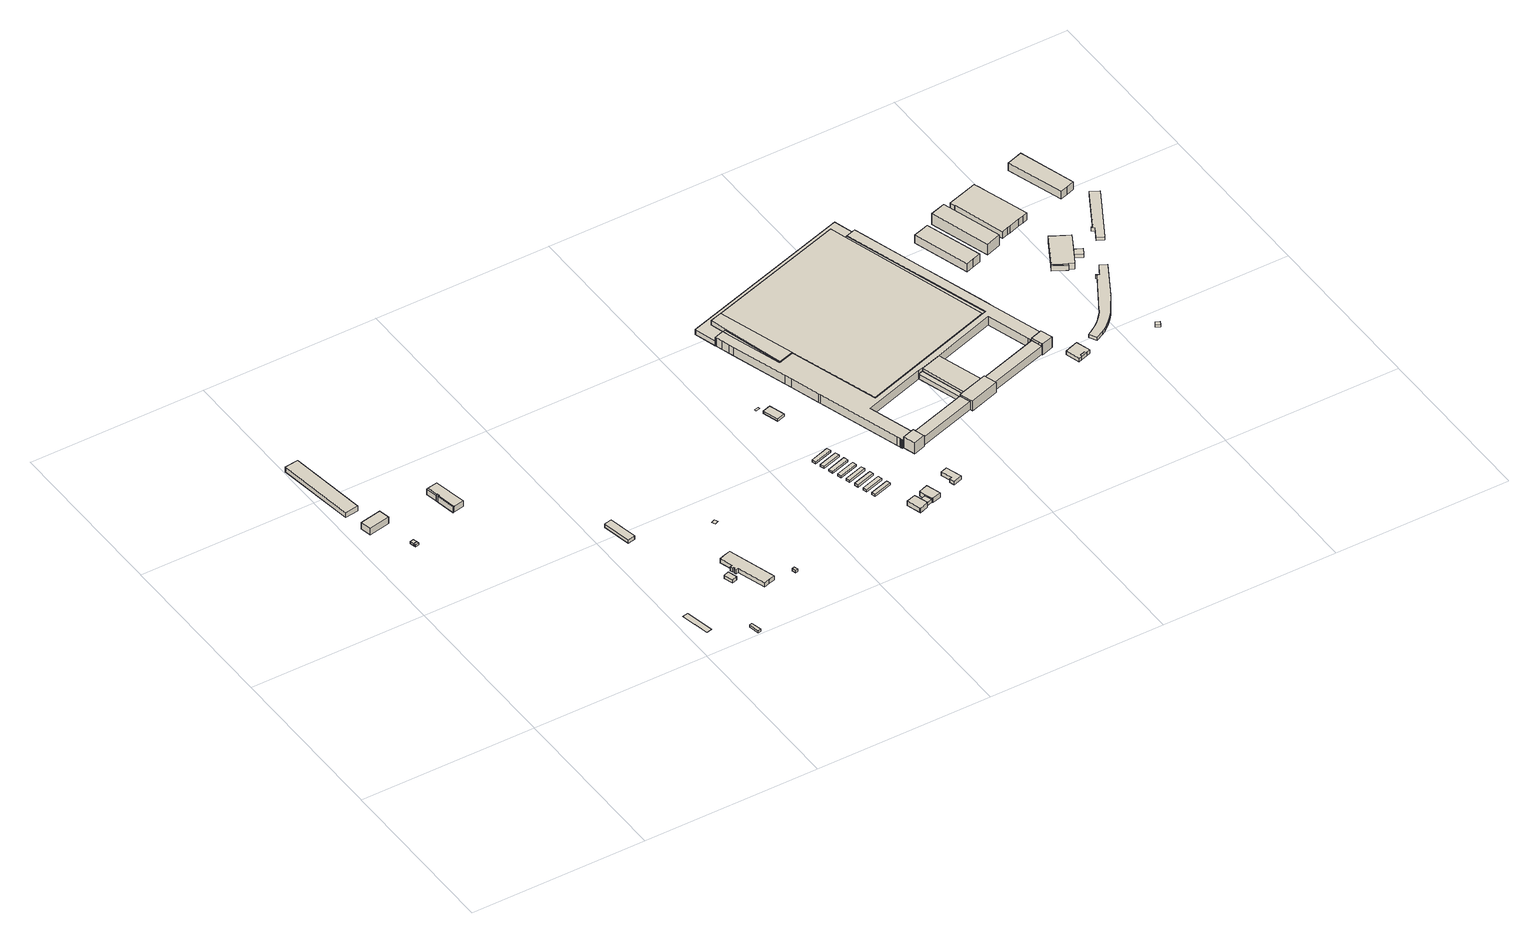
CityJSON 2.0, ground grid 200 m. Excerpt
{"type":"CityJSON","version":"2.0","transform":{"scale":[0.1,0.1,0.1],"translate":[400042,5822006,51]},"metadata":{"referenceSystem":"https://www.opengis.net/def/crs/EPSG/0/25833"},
"CityObjects":{
"building1":{"type":"Building","attributes":{"Gemeindeschluessel":"11000011","BezugspunktDach":"2200","function":"31001_2020","measuredHeight":8.23,"storeysAboveGround":2},"address":[{"country":"Germany","locality":"Berlin","thoroughfareNumber":"16","thoroughfareName":"Wassergrundstraße"}],"geometry":[{"type":"Solid","lod":"1","boundaries":[[[[0,1,2,3]],[[4,5,6,7]],[[4,7,3,2]],[[5,4,2,1]],[[6,5,1,0]],[[7,6,0,3]]]]}]},
"building2":{"type":"Building","attributes":{"Gemeindeschluessel":"11000011","BezugspunktDach":"2200","function":"51009_1610","measuredHeight":2.63,"storeysAboveGround":0},"address":[{"country":"Germany","locality":"Berlin"}],"geometry":[{"type":"Solid","lod":"1","boundaries":[[[[8,9,10,11]],[[12,13,14,15]],[[12,15,11,10]],[[13,12,10,9]],[[14,13,9,8]],[[15,14,8,11]]]]}]},
"building3":{"type":"Building","attributes":{"Gemeindeschluessel":"11000011","BezugspunktDach":"2200","function":"31001_2000","measuredHeight":2.64,"storeysAboveGround":1},"address":[{"country":"Germany","locality":"Berlin","thoroughfareNumber":"16 (1)","thoroughfareName":"Wassergrundstraße"}],"geometry":[{"type":"Solid","lod":"1","boundaries":[[[[11,10,16,17]],[[18,19,20,21]],[[18,21,17,16]],[[19,18,16,10]],[[20,19,10,11]],[[21,20,11,17]]]]}]},
"building4":{"type":"Building","attributes":{"Gemeindeschluessel":"11000011","BezugspunktDach":"2200","function":"31001_2143","measuredHeight":6.22,"storeysAboveGround":1},"address":[{"country":"Germany","locality":"Berlin","thoroughfareNumber":"10, 12, 8","thoroughfareName":"Wassergrundstraße"}],"geometry":[{"type":"Solid","lod":"1","boundaries":[[[[22,23,24,25]],[[26,27,28,29]],[[26,29,25,24]],[[27,26,24,23]],[[28,27,23,22]],[[29,28,22,25]]]]}]},
"building5":{"type":"Building","attributes":{"name":"Bahnhof \"Berlin Nordost\"","Gemeindeschluessel":"11000011","function":"31001_2020"},"address":[{"country":"Germany","locality":"Berlin","thoroughfareNumber":"7","thoroughfareName":"Wassergrundstraße"}],"children":["building5-1","building5-2","building5-3","building5-4"]},
"building5-1":{"type":"BuildingPart","attributes":{"BezugspunktDach":"2200","measuredHeight":7.32,"storeysAboveGround":2},"parents":["building5"],"geometry":[{"type":"MultiSurface","lod":"1","boundaries":[[[30,31,32,33,34,35]],[[36,37,38,39,40,41]],[[36,41,35,34]],[[37,36,34,33]],[[38,37,33,32]],[[32,31,39,38]],[[39,42,31,30,40]],[[41,40,30,35]]]}]},
"building5-2":{"type":"BuildingPart","attributes":{"BezugspunktDach":"2200","measuredHeight":7.73,"storeysAboveGround":2},"parents":["building5"],"geometry":[{"type":"MultiSurface","lod":"1","boundaries":[[[43,44,45,46,47,48]],[[49,39,38,50,51,52]],[[38,32,31,46,45]],[[50,38,45,44]],[[51,50,44,43]],[[52,51,43,48]],[[49,52,48,47]],[[39,49,47,46,53]],[[39,31,32,38]]]}]},
"building5-3":{"type":"BuildingPart","attributes":{"BezugspunktDach":"2200","measuredHeight":7.32,"storeysAboveGround":2},"parents":["building5"],"geometry":[{"type":"MultiSurface","lod":"1","boundaries":[[[54,30,35,55]],[[41,40,56,57]],[[41,57,55,35]],[[57,56,54,55]],[[40,41,35,30]],[[58,56,40,59,30,54]]]}]},
"building5-4":{"type":"BuildingPart","attributes":{"BezugspunktDach":"2200","measuredHeight":7.69,"storeysAboveGround":2},"parents":["building5"],"geometry":[{"type":"MultiSurface","lod":"1","boundaries":[[[60,61,62,63]],[[40,39,52,56]],[[30,54,63,62]],[[39,40,64,40,39,31,30,62,61]],[[52,39,65,39,49,47,46,61,60],[49,52,48,47]],[[56,52,60,63]],[[40,56,54,30]],[[30,31,39,40,64]],[[48,52,49,47]],[[46,47,49,39,65]]]}]},
"building6":{"type":"Building","attributes":{"Gemeindeschluessel":"11000011","BezugspunktDach":"2200","function":"31001_2000","measuredHeight":0.183,"storeysAboveGround":1},"address":[{"country":"Germany","locality":"Berlin","thoroughfareNumber":"25 (9)","thoroughfareName":"Frank-Zappa-Straße"}],"geometry":[{"type":"Solid","lod":"1","boundaries":[[[[66,67,68,69]],[[70,71,72,73]],[[70,73,69,68]],[[71,70,68,67]],[[72,71,67,66]],[[73,72,66,69]]]]}]},
"building7":{"type":"Building","attributes":{"Gemeindeschluessel":"11000011","BezugspunktDach":"2200","function":"31001_2000","measuredHeight":2.92,"storeysAboveGround":1},"address":[{"country":"Germany","locality":"Berlin","thoroughfareNumber":"25 (3)","thoroughfareName":"Frank-Zappa-Straße"}],"geometry":[{"type":"Solid","lod":"1","boundaries":[[[[74,75,76,77]],[[78,79,80,81]],[[78,81,77,76]],[[79,78,76,75]],[[80,79,75,74]],[[81,80,74,77]]]]}]},
"building8":{"type":"Building","attributes":{"Gemeindeschluessel":"11000011","BezugspunktDach":"2200","function":"31001_2120","measuredHeight":4.96,"storeysAboveGround":1},"address":[{"country":"Germany","locality":"Berlin","thoroughfareNumber":"27","thoroughfareName":"Frank-Zappa-Straße"}],"geometry":[{"type":"Solid","lod":"1","boundaries":[[[[82,83,84,85]],[[86,87,88,89]],[[86,89,85,84]],[[87,86,84,83]],[[88,87,83,82]],[[89,88,82,85]]]]}]},
"building9":{"type":"Building","attributes":{"Gemeindeschluessel":"11000011","BezugspunktDach":"2200","function":"31001_2120","measuredHeight":4.38,"storeysAboveGround":1},"address":[{"country":"Germany","locality":"Berlin","thoroughfareNumber":"25 (2)","thoroughfareName":"Frank-Zappa-Straße"}],"geometry":[{"type":"Solid","lod":"1","boundaries":[[[[90,91,92,93]],[[94,95,96,97]],[[94,97,93,92]],[[95,94,92,91]],[[96,95,91,90]],[[97,96,90,93]]]]}]},
"building10":{"type":"Building","attributes":{"Gemeindeschluessel":"11000011","BezugspunktDach":"2200","function":"31001_2120","measuredHeight":6.2,"storeysAboveGround":1},"address":[{"country":"Germany","locality":"Berlin","thoroughfareNumber":"25","thoroughfareName":"Frank-Zappa-Straße"}],"geometry":[{"type":"Solid","lod":"1","boundaries":[[[[98,99,100,101,102,103,104,105,106,107,108,109,110,111]],[[112,113,114,115,116,117,118,119,120,121,122,123,124,125]],[[112,125,111,110]],[[113,112,110,109]],[[114,113,109,108]],[[115,114,108,107]],[[116,115,107,106]],[[117,116,106,105]],[[118,117,105,104]],[[119,118,104,103]],[[120,119,103,102]],[[121,120,102,101]],[[122,121,101,100]],[[123,122,100,99]],[[124,123,99,98]],[[125,124,98,111]]]]}]},
"building11":{"type":"Building","attributes":{"Gemeindeschluessel":"11000011","BezugspunktDach":"2200","function":"51009_1610","measuredHeight":3,"storeysAboveGround":0},"address":[{"country":"Germany","locality":"Berlin"}],"geometry":[{"type":"Solid","lod":"1","boundaries":[[[[126,127,128,129]],[[130,131,132,133]],[[130,133,129,128]],[[131,130,128,127]],[[132,131,127,126]],[[133,132,126,129]]]]}]},
"building12":{"type":"Building","attributes":{"Gemeindeschluessel":"11000011","BezugspunktDach":"2200","function":"51009_1610","measuredHeight":0.102,"storeysAboveGround":0},"address":[{"country":"Germany","locality":"Berlin"}],"geometry":[{"type":"Solid","lod":"1","boundaries":[[[[134,135,136,137]],[[138,139,140,141]],[[138,141,137,136]],[[139,138,136,135]],[[140,139,135,134]],[[141,140,134,137]]]]}]},
"building13":{"type":"Building","attributes":{"Gemeindeschluessel":"11000010","BezugspunktDach":"2200","function":"51009_1610","measuredHeight":2.53,"storeysAboveGround":0},"address":[{"country":"Germany","locality":"Berlin"}],"geometry":[{"type":"Solid","lod":"1","boundaries":[[[[142,143,144,145]],[[146,147,148,149]],[[146,149,145,144]],[[147,146,144,143]],[[148,147,143,142]],[[149,148,142,145]]]]}]},
"building14":{"type":"Building","attributes":{"Gemeindeschluessel":"11000010","BezugspunktDach":"2200","function":"51009_1610","measuredHeight":2.44,"storeysAboveGround":0},"address":[{"country":"Germany","locality":"Berlin"}],"geometry":[{"type":"Solid","lod":"1","boundaries":[[[[150,151,152,153]],[[154,155,156,157]],[[154,157,153,152]],[[155,154,152,151]],[[156,155,151,150]],[[157,156,150,153]]]]}]},
"building15":{"type":"Building","attributes":{"Gemeindeschluessel":"11000010","BezugspunktDach":"2200","function":"51009_1610","measuredHeight":2.56,"storeysAboveGround":0},"address":[{"country":"Germany","locality":"Berlin"}],"geometry":[{"type":"Solid","lod":"1","boundaries":[[[[158,159,160,161]],[[162,163,164,165]],[[162,165,161,160]],[[163,162,160,159]],[[164,163,159,158]],[[165,164,158,161]]]]}]},
"building16":{"type":"Building","attributes":{"Gemeindeschluessel":"11000010","BezugspunktDach":"2200","function":"51009_1610","measuredHeight":2.52,"storeysAboveGround":0},"address":[{"country":"Germany","locality":"Berlin"}],"geometry":[{"type":"Solid","lod":"1","boundaries":[[[[166,167,168,169]],[[170,171,172,173]],[[170,173,169,168]],[[171,170,168,167]],[[172,171,167,166]],[[173,172,166,169]]]]}]},
"building17":{"type":"Building","attributes":{"Gemeindeschluessel":"11000010","BezugspunktDach":"2200","function":"51009_1610","measuredHeight":2.99,"storeysAboveGround":0},"address":[{"country":"Germany","locality":"Berlin"}],"geometry":[{"type":"Solid","lod":"1","boundaries":[[[[174,175,176,177]],[[178,179,180,181]],[[178,181,177,176]],[[179,178,176,175]],[[180,179,175,174]],[[181,180,174,177]]]]}]},
"building18":{"type":"Building","attributes":{"Gemeindeschluessel":"11000010","BezugspunktDach":"2200","function":"51009_1610","measuredHeight":2.93,"storeysAboveGround":0},"address":[{"country":"Germany","locality":"Berlin"}],"geometry":[{"type":"Solid","lod":"1","boundaries":[[[[182,183,184,185]],[[186,187,188,189]],[[186,189,185,184]],[[187,186,184,183]],[[188,187,183,182]],[[189,188,182,185]]]]}]},
"building19":{"type":"Building","attributes":{"Gemeindeschluessel":"11000010","BezugspunktDach":"2200","function":"51009_1610","measuredHeight":2.57,"storeysAboveGround":0},"address":[{"country":"Germany","locality":"Berlin"}],"geometry":[{"type":"Solid","lod":"1","boundaries":[[[[190,191,192,193]],[[194,195,196,197]],[[194,197,193,192]],[[195,194,192,191]],[[196,195,191,190]],[[197,196,190,193]]]]}]},
"building20":{"type":"Building","attributes":{"Gemeindeschluessel":"11000010","BezugspunktDach":"2200","function":"51009_1610","measuredHeight":2.51,"storeysAboveGround":0},"address":[{"country":"Germany","locality":"Berlin"}],"geometry":[{"type":"Solid","lod":"1","boundaries":[[[[198,199,200,201]],[[202,203,204,205]],[[202,205,201,200]],[[203,202,200,199]],[[204,203,199,198]],[[205,204,198,201]]]]}]},
"building21":{"type":"Building","attributes":{"Gemeindeschluessel":"11000010","BezugspunktDach":"2200","function":"31001_2000","measuredHeight":5.79,"storeysAboveGround":1},"address":[{"country":"Germany","locality":"Berlin","thoroughfareNumber":"4 (42)","thoroughfareName":"Georg-Knorr-Straße"}],"geometry":[{"type":"Solid","lod":"1","boundaries":[[[[206,207,208,209,210,211,212,213,214,215]],[[216,217,218,219,220,221,222,223,224,225]],[[216,225,215,214]],[[217,216,214,213]],[[218,217,213,212]],[[219,218,212,211]],[[220,219,211,210]],[[221,220,210,209]],[[222,221,209,208]],[[223,222,208,207]],[[224,223,207,206]],[[225,224,206,215]]]]}]},
"building22":{"type":"Building","attributes":{"Gemeindeschluessel":"11000010","BezugspunktDach":"2200","function":"31001_2000","measuredHeight":0.04,"storeysAboveGround":1},"address":[{"country":"Germany","locality":"Berlin","thoroughfareNumber":"4 (28)","thoroughfareName":"Georg-Knorr-Straße"}],"geometry":[{"type":"MultiSurface","lod":"1","boundaries":[[[226,227,228,229]]]}]},
"building23":{"type":"Building","attributes":{"Gemeindeschluessel":"11000010","BezugspunktDach":"2200","function":"31001_2523","measuredHeight":4.91,"storeysAboveGround":1},"address":[{"country":"Germany","locality":"Berlin","thoroughfareNumber":"4 (43)","thoroughfareName":"Georg-Knorr-Straße"}],"geometry":[{"type":"Solid","lod":"1","boundaries":[[[[230,231,232,233,234]],[[235,236,237,219,218]],[[235,218,234,233]],[[236,235,233,232]],[[237,236,232,231]],[[219,237,231,230]],[[218,219,230,234]]]]}]},
"building24":{"type":"Building","attributes":{"Gemeindeschluessel":"11000010","BezugspunktDach":"2200","function":"31001_2100","measuredHeight":3,"storeysAboveGround":2},"address":[{"country":"Germany","locality":"Berlin","thoroughfareNumber":"4 (21)","thoroughfareName":"Georg-Knorr-Straße"}],"geometry":[{"type":"Solid","lod":"1","boundaries":[[[[238,239,240,241]],[[242,243,244,245]],[[242,245,241,240]],[[243,242,240,239]],[[244,243,239,238]],[[245,244,238,241]]]]}]},
"building25":{"type":"Building","attributes":{"Gemeindeschluessel":"11000010","BezugspunktDach":"2200","function":"31001_2000","measuredHeight":5.73,"storeysAboveGround":1},"address":[{"country":"Germany","locality":"Berlin","thoroughfareNumber":"4 (44)","thoroughfareName":"Georg-Knorr-Straße"}],"geometry":[{"type":"Solid","lod":"1","boundaries":[[[[246,247,248,249,250,251,252,253]],[[254,255,256,257,258,237,235,259]],[[254,259,253,252]],[[255,254,252,251]],[[256,255,251,250]],[[257,256,250,249]],[[258,257,249,248]],[[237,258,248,247]],[[235,237,247,246]],[[259,235,246,253]]]]}]},
"building26":{"type":"Building","attributes":{"Gemeindeschluessel":"11000010","BezugspunktDach":"2200","function":"31001_2000","measuredHeight":4.72,"storeysAboveGround":1},"address":[{"country":"Germany","locality":"Berlin","thoroughfareNumber":"4","thoroughfareName":"Georg-Knorr-Straße"}],"geometry":[{"type":"Solid","lod":"1","boundaries":[[[[260,261,262,263,264,265]],[[266,267,268,269,270,271]],[[266,271,265,264]],[[267,266,264,263]],[[268,267,263,262]],[[269,268,262,261]],[[270,269,261,260]],[[271,270,260,265]]]]}]},
"building27":{"type":"Building","attributes":{"Gemeindeschluessel":"11000010","BezugspunktDach":"2200","function":"51009_1610","measuredHeight":6.42,"storeysAboveGround":0},"address":[{"country":"Germany","locality":"Berlin"}],"geometry":[{"type":"Solid","lod":"1","boundaries":[[[[272,273,274,275,276,277,278,279,280,281]],[[282,283,284,285,286,287,288,289,290,291]],[[282,291,281,280]],[[283,282,280,279]],[[284,283,279,278]],[[285,284,278,277]],[[286,285,277,276]],[[287,286,276,275]],[[288,287,275,274]],[[289,288,274,273]],[[290,289,273,272]],[[291,290,272,281]]]]}]},
"building28":{"type":"Building","attributes":{"Gemeindeschluessel":"11000010","function":"31001_2100"},"address":[{"country":"Germany","locality":"Berlin","thoroughfareNumber":"4 (4)","thoroughfareName":"Georg-Knorr-Straße"}],"children":["building28-1","building28-2"]},
"building28-1":{"type":"BuildingPart","attributes":{"BezugspunktDach":"2200","measuredHeight":10.08,"storeysAboveGround":2},"parents":["building28"],"geometry":[{"type":"MultiSurface","lod":"1","boundaries":[[[292,293,294,295]],[[296,297,298,299]],[[296,299,295,294]],[[297,296,294,293]],[[298,297,293,292]],[[299,298,300,301,302,303,304,292,295]],[[304,303,302,301,300]]]}]},
"building28-2":{"type":"BuildingPart","attributes":{"BezugspunktDach":"2200","measuredHeight":6.31,"storeysAboveGround":2},"parents":["building28"],"geometry":[{"type":"Solid","lod":"1","boundaries":[[[[305,304,303,306]],[[302,301,307,308]],[[302,308,306,303]],[[307,301,304,305]],[[308,307,305,306]],[[301,302,303,304]]]]}]},
"building29":{"type":"Building","attributes":{"Gemeindeschluessel":"11000010","function":"31001_2100"},"address":[{"country":"Germany","locality":"Berlin","thoroughfareNumber":"4 (1)","thoroughfareName":"Georg-Knorr-Straße"}],"children":["building29-1","building29-2","building29-3","building29-4","building29-5"]},
"building29-1":{"type":"BuildingPart","attributes":{"BezugspunktDach":"2200","measuredHeight":13.9,"storeysAboveGround":3},"parents":["building29"],"geometry":[{"type":"MultiSurface","lod":"1","boundaries":[[[309,310,311,312,313]],[[314,315,316,317,318]],[[314,318,313,312]],[[319,320,321,312,311]],[[316,315,311,310]],[[317,316,310,309]],[[318,317,309,313]],[[315,314,321,320,319]]]}]},
"building29-2":{"type":"BuildingPart","attributes":{"BezugspunktDach":"2200","measuredHeight":10.53,"storeysAboveGround":3},"parents":["building29"],"geometry":[{"type":"MultiSurface","lod":"1","boundaries":[[[322,323,324,325]],[[326,327,328,329]],[[326,329,325,324]],[[327,326,324,330,331]],[[328,327,323,322]],[[331,330,324,323]],[[329,328,322,325,332]]]}]},
"building29-3":{"type":"BuildingPart","attributes":{"BezugspunktDach":"2200","measuredHeight":13.29,"storeysAboveGround":3},"parents":["building29"],"geometry":[{"type":"MultiSurface","lod":"1","boundaries":[[[333,334,335,336,337,338,339,340]],[[341,342,329,328,343,344,345,346]],[[341,346,340,339]],[[342,341,339,338]],[[329,342,338,337]],[[322,325,337,336]],[[343,328,336,335]],[[344,343,335,334]],[[345,344,334,333]],[[347,348,333,340]],[[328,329,325,322]],[[346,345,348,347]]]}]},
"building29-4":{"type":"BuildingPart","attributes":{"BezugspunktDach":"2200","measuredHeight":10.54,"storeysAboveGround":3},"parents":["building29"],"geometry":[{"type":"Solid","lod":"1","boundaries":[[[[319,348,347,320]],[[346,345,349,350]],[[346,350,320,347]],[[349,345,348,319]],[[350,349,319,315,314,320]],[[346,347,348,345]],[[320,314,315,319]]]]}]},
"building29-5":{"type":"BuildingPart","attributes":{"BezugspunktDach":"2200","measuredHeight":13.59,"storeysAboveGround":3},"parents":["building29"],"geometry":[{"type":"MultiSurface","lod":"1","boundaries":[[[351,352,353,354,355]],[[356,357,358,331,330]],[[356,330,355,354]],[[357,356,354,353]],[[358,357,353,352]],[[331,358,352,351]],[[331,323,324,330]]]}]},
"building30":{"type":"Building","attributes":{"Gemeindeschluessel":"11000010","function":"31001_2100"},"address":[{"country":"Germany","locality":"Berlin","thoroughfareNumber":"4 (46)","thoroughfareName":"Georg-Knorr-Straße"}],"children":["building30-1","building30-2","building30-3","building30-4","building30-5"]},
"building30-1":{"type":"BuildingPart","attributes":{"BezugspunktDach":"2200","measuredHeight":10.89,"storeysAboveGround":2},"parents":["building30"],"geometry":[{"type":"MultiSurface","lod":"1","boundaries":[[[359,360,361,362,363,364,365,366,367,368,369,370,371,372,373,374,375,376,377,378,379,380,381,382,383,384,385,386,387,388,389,390,391,392,393,394,395,396,397,398,399,400,401,402,403,404,405,406,407]],[[289,408,409,410,411,412,413,414,415,416,417,284,283,418,419,420,421,422,423,424,425,426,427,428,429,430,431,432,433,434,435,436,437,438,439,440,441,442,443,444,445,446,447,448,449,450,451,452,290]],[[289,290,407,406]],[[408,289,406,405]],[[453,454,408,405,404]],[[410,455,453,409,404,403]],[[403,456,457,458,455]],[[413,459,460,461,400]],[[462,459,400,399]],[[463,462,414,399,398]],[[464,463,398,397]],[[465,466,467,468,416,397,396]],[[469,466,396,395]],[[283,284,395,394]],[[418,283,394,393]],[[419,418,393,392]],[[420,419,392,391]],[[421,420,391,390]],[[422,421,390,389]],[[423,422,389,388]],[[424,423,388,387]],[[425,424,387,386]],[[426,425,386,385]],[[427,426,385,384]],[[428,427,384,383]],[[429,428,383,382]],[[430,429,382,381]],[[431,430,381,380]],[[432,431,380,379]],[[433,432,379,378]],[[434,433,378,377]],[[435,434,377,376]],[[436,435,376,375]],[[437,436,375,374]],[[438,437,374,373]],[[439,438,373,372]],[[440,439,372,371]],[[441,440,371,370]],[[442,441,370,369]],[[443,442,369,368]],[[444,443,368,367]],[[445,444,367,366]],[[446,445,366,365]],[[447,446,365,364]],[[448,447,364,363]],[[449,448,363,362]],[[450,449,362,361]],[[451,450,361,360]],[[452,451,360,359]],[[290,452,359,407]],[[409,408,454,453]],[[409,453,455,410]],[[470,456,402,411]],[[410,455,458,457,470]],[[412,411,402,401]],[[412,471,401,461,472]],[[472,460,459,413]],[[414,413,473,459,462]],[[415,414,462,463]],[[416,415,463,464]],[[417,468,467,466,465]],[[284,417,466,469]]]}]},
"building30-2":{"type":"BuildingPart","attributes":{"BezugspunktDach":"2200","measuredHeight":11.69,"storeysAboveGround":2},"parents":["building30"],"geometry":[{"type":"MultiSurface","lod":"1","boundaries":[[[474,475,476,477,478,479]],[[286,285,472,412,411,480]],[[286,480,479,478]],[[285,286,478,477]],[[472,460,481,477,476]],[[401,461,476,475]],[[412,472,412,482]],[[402,401,483,475,474]],[[285,481,460,472]],[[482,412,472,461,401]],[[411,412,483,401,402]]]}]},
"building30-3":{"type":"BuildingPart","attributes":{"BezugspunktDach":"2200","measuredHeight":10.51,"storeysAboveGround":2},"parents":["building30"],"geometry":[{"type":"MultiSurface","lod":"1","boundaries":[[[460,459,467,466,469,481]],[[284,417,468,413,472,285]],[[284,285,481,469]],[[468,417,466,467]],[[413,468,416,415,414,413,459]],[[472,413,472,460]],[[417,284,469,466]],[[459,413,414,462]],[[462,414,415,463]],[[463,415,416,464]],[[467,464,416,468]],[[459,460,472,413]],[[285,472,460,481]]]}]},
"building30-4":{"type":"BuildingPart","attributes":{"BezugspunktDach":"2200","measuredHeight":13.02,"storeysAboveGround":2},"parents":["building30"],"geometry":[{"type":"MultiSurface","lod":"1","boundaries":[[[484,485,486,487,488]],[[480,411,470,288,287]],[[480,287,488,487]],[[456,402,486,485]],[[288,489,458,470,485,484]],[[287,288,484,488]],[[470,411,402,456]],[[470,458,489,288]]]}]},
"building30-5":{"type":"BuildingPart","attributes":{"BezugspunktDach":"2200","measuredHeight":10.49,"storeysAboveGround":2},"parents":["building30"],"geometry":[{"type":"MultiSurface","lod":"1","boundaries":[[[455,458,489,490]],[[288,470,410,289]],[[288,289,490,489]],[[410,470,458,470,410,455]],[[410,409,408,289]],[[470,288,489,458]],[[289,408,454,490]],[[454,408,409,453]],[[491,455,453,409,410]]]}]},
"building31":{"type":"Building","attributes":{"Gemeindeschluessel":"11000010","BezugspunktDach":"2200","function":"51009_1610","measuredHeight":4.64,"storeysAboveGround":0},"address":[{"country":"Germany","locality":"Berlin"}],"geometry":[{"type":"Solid","lod":"1","boundaries":[[[[492,493,494,495,496,497]],[[498,499,500,501,502,503]],[[498,503,497,496]],[[499,498,496,495]],[[500,499,495,494]],[[501,500,494,493]],[[502,501,493,492]],[[503,502,492,497]]]]}]},
"building32":{"type":"Building","attributes":{"Gemeindeschluessel":"11000010","BezugspunktDach":"2200","function":"31001_2000","measuredHeight":4.68,"storeysAboveGround":1},"address":[{"country":"Germany","locality":"Berlin","thoroughfareNumber":"4 (2)","thoroughfareName":"Georg-Knorr-Straße"}],"geometry":[{"type":"Solid","lod":"1","boundaries":[[[[504,497,496,495,494,493,492,505,506,507,508,509]],[[510,511,512,513,514,515,516,517,518,519,520,521]],[[510,521,509,508]],[[511,510,508,507]],[[512,511,507,506]],[[513,512,506,505]],[[514,513,505,492]],[[515,514,492,493]],[[516,515,493,494]],[[517,516,494,495]],[[518,517,495,496]],[[519,518,496,497]],[[520,519,497,504]],[[521,520,504,509]]]]}]},
"building33":{"type":"Building","attributes":{"Gemeindeschluessel":"11000010","BezugspunktDach":"2200","function":"31001_2100","measuredHeight":11.04,"storeysAboveGround":2},"address":[{"country":"Germany","locality":"Berlin","thoroughfareNumber":"4 (13)","thoroughfareName":"Georg-Knorr-Straße"}],"geometry":[{"type":"Solid","lod":"1","boundaries":[[[[522,523,524,525,526,527]],[[528,529,530,531,532,533]],[[528,533,527,526]],[[529,528,526,525]],[[530,529,525,524]],[[531,530,524,523]],[[532,531,523,522]],[[533,532,522,527]]]]}]},
"building34":{"type":"Building","attributes":{"Gemeindeschluessel":"11000010","BezugspunktDach":"2200","function":"31001_2100","measuredHeight":13.81,"storeysAboveGround":1},"address":[{"country":"Germany","locality":"Berlin","thoroughfareNumber":"4 (12)","thoroughfareName":"Georg-Knorr-Straße"}],"geometry":[{"type":"Solid","lod":"1","boundaries":[[[[534,535,536,537]],[[538,539,540,541]],[[538,541,537,536]],[[539,538,536,535]],[[540,539,535,534]],[[541,540,534,537]]]]}]},
"building35":{"type":"Building","attributes":{"Gemeindeschluessel":"11000010","BezugspunktDach":"2200","function":"31001_2463","measuredHeight":3.93,"storeysAboveGround":1},"address":[{"country":"Germany","locality":"Berlin","thoroughfareNumber":"3 (4)","thoroughfareName":"Wiesenburger Weg"}],"geometry":[{"type":"Solid","lod":"1","boundaries":[[[[542,543,544,545,546,547,548,549,550,551,552,553,554,555,556,557,558,559,560,561,562,563,564,565,566,567,568,569,570,571,572]],[[573,574,575,576,577,578,579,580,581,582,583,584,585,586,587,588,589,590,591,592,593,594,595,596,597,598,599,600,601,602,603]],[[573,603,572,571]],[[574,573,571,570]],[[575,574,570,569]],[[576,575,569,568]],[[577,576,568,567]],[[578,577,567,566]],[[579,578,566,565]],[[580,579,565,564]],[[581,580,564,563]],[[582,581,563,562]],[[583,582,562,561]],[[584,583,561,560]],[[585,584,560,559]],[[586,585,559,558]],[[587,586,558,557]],[[588,587,557,556]],[[589,588,556,555]],[[590,589,555,554]],[[591,590,554,553]],[[592,591,553,552]],[[593,592,552,551]],[[594,593,551,550]],[[595,594,550,549]],[[596,595,549,548]],[[597,596,548,547]],[[598,597,547,546]],[[599,598,546,545]],[[600,599,545,544]],[[601,600,544,543]],[[602,601,543,542]],[[603,602,542,572]]]]}]},
"building36":{"type":"Building","attributes":{"Gemeindeschluessel":"11000010","BezugspunktDach":"2200","function":"31001_2523","measuredHeight":3,"storeysAboveGround":1},"address":[{"country":"Germany","locality":"Berlin","thoroughfareNumber":"3 (1)","thoroughfareName":"Wiesenburger Weg"}],"geometry":[{"type":"Solid","lod":"1","boundaries":[[[[604,605,606,607]],[[608,609,610,611]],[[608,611,607,606]],[[609,608,606,605]],[[610,609,605,604]],[[611,610,604,607]]]]}]},
"building37":{"type":"Building","attributes":{"Gemeindeschluessel":"11000010","BezugspunktDach":"2200","function":"31001_2100","measuredHeight":8.89,"storeysAboveGround":1},"address":[{"country":"Germany","locality":"Berlin","thoroughfareNumber":"4 (14)","thoroughfareName":"Georg-Knorr-Straße"}],"geometry":[{"type":"Solid","lod":"1","boundaries":[[[[612,613,614,615,616,617,618,619,620,621,622,623,624,625,626]],[[627,628,629,630,631,632,633,634,635,636,637,638,639,640,641]],[[627,641,626,625]],[[628,627,625,624]],[[629,628,624,623]],[[630,629,623,622]],[[631,630,622,621]],[[632,631,621,620]],[[633,632,620,619]],[[634,633,619,618]],[[635,634,618,617]],[[636,635,617,616]],[[637,636,616,615]],[[638,637,615,614]],[[639,638,614,613]],[[640,639,613,612]],[[641,640,612,626]]]]}]},
"building38":{"type":"Building","attributes":{"Gemeindeschluessel":"11000010","function":"31001_2100"},"address":[{"country":"Germany","locality":"Berlin","thoroughfareNumber":"3","thoroughfareName":"Wiesenburger Weg"}],"children":["building38-1","building38-2","building38-3"]},
"building38-1":{"type":"BuildingPart","attributes":{"BezugspunktDach":"2200","measuredHeight":8.47,"storeysAboveGround":1},"parents":["building38"],"geometry":[{"type":"MultiSurface","lod":"1","boundaries":[[[642,643,644,645,646,647,648,649,650,651]],[[652,653,654,655,656,657,658,659,660,661]],[[652,661,651,650]],[[662,663,652,650,649]],[[654,653,649,648],[654,664,662,653]],[[655,654,648,647]],[[656,655,647,646]],[[657,656,646,645]],[[658,657,645,644]],[[659,658,644,643]],[[665,666,659,643,642]],[[667,665,660,642,651]],[[653,652,663,662]],[[662,664,654,653]],[[660,659,666,665]],[[661,660,665,667]]]}]},
"building38-2":{"type":"BuildingPart","attributes":{"BezugspunktDach":"2200","measuredHeight":6.38,"storeysAboveGround":1},"parents":["building38"],"geometry":[{"type":"MultiSurface","lod":"1","boundaries":[[[664,668,669,663]],[[670,671,654,652]],[[670,652,663,669]],[[671,670,669,668]],[[654,671,668,664]],[[653,662,663,652,672]],[[654,664,662,653]]]}]},
"building38-3":{"type":"BuildingPart","attributes":{"BezugspunktDach":"2200","measuredHeight":6.38,"storeysAboveGround":1},"parents":["building38"],"geometry":[{"type":"MultiSurface","lod":"1","boundaries":[[[673,666,667,674]],[[661,659,675,676]],[[661,676,674,667]],[[675,659,666,673]],[[676,675,673,674]],[[659,660,665,666]],[[661,667,665,660]]]}]},
"building39":{"type":"Building","attributes":{"Gemeindeschluessel":"11000010","BezugspunktDach":"2200","function":"51009_1610","measuredHeight":4.75,"storeysAboveGround":0},"address":[{"country":"Germany","locality":"Berlin"}],"geometry":[{"type":"Solid","lod":"1","boundaries":[[[[677,678,679,680]],[[681,682,683,684]],[[681,684,680,679]],[[682,681,679,678]],[[683,682,678,677]],[[684,683,677,680]]]]}]},
"building40":{"type":"Building","attributes":{"Gemeindeschluessel":"11000010","BezugspunktDach":"2200","function":"31001_2100","measuredHeight":3.92,"storeysAboveGround":1},"address":[{"country":"Germany","locality":"Berlin","thoroughfareNumber":"3 (3)","thoroughfareName":"Wiesenburger Weg"}],"geometry":[{"type":"Solid","lod":"1","boundaries":[[[[685,686,687,688,689,690,691,692]],[[693,694,695,696,697,698,699,700]],[[693,700,692,691]],[[694,693,691,690]],[[695,694,690,689]],[[696,695,689,688]],[[697,696,688,687]],[[698,697,687,686]],[[699,698,686,685]],[[700,699,685,692]]]]}]},
"building41":{"type":"Building","attributes":{"Gemeindeschluessel":"11000010","BezugspunktDach":"2200","function":"31001_2100","measuredHeight":10.55,"storeysAboveGround":2},"address":[{"country":"Germany","locality":"Berlin","thoroughfareNumber":"4 (11)","thoroughfareName":"Georg-Knorr-Straße"}],"geometry":[{"type":"Solid","lod":"1","boundaries":[[[[701,702,703,704,705,706]],[[707,708,709,710,711,712]],[[707,712,706,705]],[[708,707,705,704]],[[709,708,704,703]],[[710,709,703,702]],[[711,710,702,701]],[[712,711,701,706]]]]}]}
},
"vertices":[
[201,3285,97],[443,3334,97],[418,3456,97],[176,3408,97],[418,3456,15],[443,3334,15],[201,3285,15],[176,3408,15],
[468,2881,57],[509,2891,57],[503,2915,57],[463,2905,57],[503,2915,31],[509,2891,31],[468,2881,31],[463,2905,31],
[492,2961,57],[452,2951,57],[492,2961,30],[503,2915,30],[463,2905,30],[452,2951,30],
[129,3621,90],[283,3642,90],[157,4535,90],[4,4514,90],[157,4535,28],[283,3642,28],[129,3621,28],[4,4514,28],
[1031,3369,92],[1036,3341,92],[1073,3127,92],[1192,3152,92],[1120,3519,92],[1008,3498,92],[1120,3519,19],[1192,3152,19],[1073,3127,19],[1036,3341,19],[1031,3369,19],[1008,3498,19],[1036,3341,37],
[1060,3125,93],[1067,3126,93],[1073,3127,93],[1036,3341,93],[1027,3340,93],[1019,3339,93],[1027,3340,19],[1067,3126,19],[1060,3125,19],[1019,3339,19],[1036,3341,63],
[1014,3365,92],[988,3494,92],[1014,3365,19],[988,3494,19],[1014,3365,44],[1031,3369,55],
[1019,3339,95],[1036,3341,95],[1031,3369,95],[1014,3365,95],[1031,3369,74],[1036,3341,38],
[2182,281,20],[2246,296,20],[2174,624,20],[2111,610,20],[2174,624,18],[2246,296,18],[2182,281,18],[2111,610,18],
[2597,9,47],[2632,18,47],[2605,136,47],[2574,129,47],[2605,136,18],[2632,18,18],[2597,9,18],[2574,129,18],
[2262,1839,47],[2347,1857,47],[2282,2181,47],[2198,2163,47],[2282,2181,2],[2347,1857,2],[2262,1839,2],[2198,2163,2],
[2777,755,80],[2836,774,80],[2803,875,80],[2744,856,80],[2803,875,37],[2836,774,37],[2777,755,37],[2744,856,37],
[2887,928,90],[2858,919,90],[2867,892,90],[2879,895,90],[2884,879,90],[2872,875,90],[2880,849,90],[2908,857,90],[3009,536,90],[3076,554,90],[3144,573,90],[2976,1119,90],[2908,1098,90],[2840,1076,90],[2908,1098,37],[2976,1119,37],[3144,573,37],[3076,554,37],[3009,536,37],[2908,857,37],[2880,849,37],[2872,875,37],[2884,879,37],[2879,895,37],[2867,892,37],[2858,919,37],[2887,928,37],[2840,1076,37],
[3379,548,70],[3406,559,70],[3392,602,70],[3365,593,70],[3392,602,40],[3406,559,40],[3379,548,40],[3365,593,40],
[3111,1586,40],[3154,1605,40],[3134,1646,40],[3096,1627,40],[3134,1646,39],[3154,1605,39],[3111,1586,39],[3096,1627,39],
[4427,1834,51],[4643,1901,51],[4629,1945,51],[4414,1878,51],[4629,1945,26],[4643,1901,26],[4427,1834,26],[4414,1878,26],
[4460,1728,52],[4676,1796,52],[4661,1843,52],[4445,1776,52],[4661,1843,27],[4676,1796,27],[4460,1728,27],[4445,1776,27],
[4493,1625,51],[4708,1692,51],[4694,1739,51],[4478,1671,51],[4694,1739,26],[4708,1692,26],[4493,1625,26],[4478,1671,26],
[4524,1522,52],[4740,1590,52],[4727,1634,52],[4511,1567,52],[4727,1634,27],[4740,1590,27],[4524,1522,27],[4511,1567,27],
[4557,1418,56],[4773,1485,56],[4760,1528,56],[4544,1461,56],[4760,1528,26],[4773,1485,26],[4557,1418,26],[4544,1461,26],
[4589,1314,55],[4806,1381,55],[4792,1424,55],[4576,1356,55],[4792,1424,26],[4806,1381,26],[4589,1314,26],[4576,1356,26],
[4622,1209,52],[4838,1277,52],[4824,1324,52],[4607,1256,52],[4824,1324,27],[4838,1277,27],[4622,1209,27],[4607,1256,27],
[4654,1105,52],[4871,1172,52],[4857,1218,52],[4640,1151,52],[4857,1218,27],[4871,1172,27],[4654,1105,27],[4640,1151,27],
[4891,675,86],[4895,664,86],[4990,694,86],[4987,703,86],[4998,706,86],[4995,713,86],[4968,796,86],[4949,856,86],[4922,848,86],[4843,824,86],[4922,848,28],[4949,856,28],[4968,796,28],[4995,713,28],[4998,706,28],[4987,703,28],[4990,694,28],[4895,664,28],[4891,675,28],[4843,824,28],
[4365,2808,30],[4413,2823,30],[4407,2840,30],[4359,2826,30],
[4995,713,66],[5069,736,66],[5056,777,66],[5042,818,66],[4968,796,66],[5042,818,28],[5056,777,28],[5069,736,28],
[4460,2567,58],[4550,2593,58],[4495,2770,58],[4405,2743,58],[4495,2770,28],[4550,2593,28],[4460,2567,28],[4405,2743,28],
[5042,818,86],[5069,736,86],[5071,730,86],[5079,733,86],[5082,724,86],[5180,755,86],[5128,916,86],[5022,882,86],[5128,916,28],[5180,755,28],[5082,724,28],[5079,733,28],[5071,730,28],[5022,882,28],
[5403,898,76],[5380,891,76],[5396,834,76],[5495,866,76],[5439,1047,76],[5364,1023,76],[5439,1047,29],[5495,866,29],[5396,834,29],[5380,891,29],[5403,898,29],[5364,1023,29],
[4557,3851,88],[4662,3885,88],[4697,3896,88],[4648,4072,88],[6372,4604,88],[6425,4430,88],[6455,4440,88],[6565,4475,88],[6491,4721,88],[4483,4098,88],[6491,4721,24],[6565,4475,24],[6455,4440,24],[6425,4430,24],[6372,4604,24],[4648,4072,24],[4697,3896,24],[4662,3885,24],[4557,3851,24],[4483,4098,24],
[6172,1850,126],[6415,1926,126],[6251,2450,126],[6012,2377,126],[6251,2450,25],[6415,1926,25],[6172,1850,25],[6012,2377,25],[6172,1850,31],[6172,1850,28],[6012,2377,28],[6012,2377,91],[6172,1850,91],
[6123,1835,91],[5960,2361,91],[6123,1835,28],[5960,2361,28],
[5322,1435,167],[5459,1480,167],[5456,1490,167],[5417,1615,167],[5280,1572,167],[5417,1615,28],[5456,1490,28],[5459,1480,28],[5322,1435,28],[5280,1572,28],[5456,1490,131],[5417,1615,131],[5417,1615,114],
[6482,1812,131],[7169,2026,131],[7131,2149,131],[6444,1935,131],[7131,2149,26],[7169,2026,26],[6482,1812,26],[6444,1935,26],[7131,2149,29],[7169,2026,29],[6444,1935,30],
[6136,1704,152],[6144,1677,152],[6490,1787,152],[6482,1812,152],[6444,1935,152],[6171,1850,152],[6123,1835,152],[6097,1827,152],[6123,1835,26],[6171,1850,26],[6490,1787,26],[6144,1677,26],[6136,1704,26],[6097,1827,26],[6097,1827,131],[6136,1704,131],
[5456,1490,26],[5417,1615,26],
[7169,2026,165],[7173,2013,165],[7306,2056,165],[7264,2191,165],[7131,2149,165],[7264,2191,29],[7306,2056,29],[7173,2013,29],
[4561,3838,133],[4582,3769,133],[4610,3680,133],[4626,3628,133],[4822,3002,133],[4846,2925,133],[4949,2593,133],[4957,2569,133],[5248,1635,133],[5258,1603,133],[5263,1586,133],[5265,1582,133],[5269,1568,133],[5280,1572,133],[5417,1615,133],[5413,1628,133],[5407,1650,133],[5255,2137,133],[5960,2361,133],[6012,2377,133],[6251,2450,133],[6965,2678,133],[7118,2190,133],[7125,2168,133],[7131,2149,133],[7264,2191,133],[7275,2194,133],[7269,2213,133],[7262,2235,133],[7082,2813,133],[7073,2840,133],[6848,3565,133],[6833,3612,133],[6591,4392,133],[6570,4459,133],[6565,4475,133],[6455,4440,133],[6460,4425,133],[6481,4357,133],[6725,3581,133],[6740,3532,133],[6984,2757,133],[5380,2243,133],[5062,3246,133],[4881,3191,133],[4688,3802,133],[4666,3871,133],[4662,3885,133],[4557,3851,133],[4666,3871,24],[4688,3802,24],[4881,3191,24],[5062,3246,24],[5380,2243,24],[6984,2757,24],[6740,3532,24],[6725,3581,24],[6481,4357,24],[6460,4425,24],[6570,4459,24],[6591,4392,24],[6833,3612,24],[6848,3565,24],[7073,2840,24],[7082,2813,24],[7262,2235,24],[7269,2213,24],[7275,2194,24],[7264,2191,24],[7131,2149,24],[7125,2168,24],[7118,2190,24],[6965,2678,24],[6251,2450,24],[6012,2377,24],[5960,2361,24],[5255,2137,24],[5407,1650,24],[5413,1628,24],[5417,1615,24],[5280,1572,24],[5269,1568,24],[5265,1582,24],[5263,1586,24],[5258,1603,24],[5248,1635,24],[4957,2569,24],[4949,2593,24],[4846,2925,24],[4822,3002,24],[4626,3628,24],[4610,3680,24],[4582,3769,24],[4561,3838,24],[4688,3802,129],[4666,3871,129],[4881,3191,129],[4889,3194,133],[4889,3194,62],[4889,3194,129],[6984,2757,129],[6937,2742,129],[6937,2742,133],[6740,3532,129],[6725,3581,129],[6481,4357,129],[6460,4425,124],[6460,4425,129],[6461,4423,129],[6461,4423,24],[6455,4440,129],[4889,3194,24],[5380,2243,38],[6937,2742,24],[6984,2757,128],
[5062,3246,141],[5380,2243,141],[6937,2742,141],[6425,4430,141],[6372,4604,141],[4786,4114,141],[4786,4114,24],[6425,4430,129],[5380,2243,79],[5380,2243,47],
[4697,3896,144],[4889,3194,144],[5062,3246,144],[4786,4114,144],[4648,4072,144],[4697,3896,129],
[4662,3885,129],[4881,3191,56],
[7526,1773,71],[7510,1791,71],[7507,1790,71],[7470,1777,71],[7459,1774,71],[7452,1750,71],[7459,1774,24],[7470,1777,24],[7507,1790,24],[7510,1791,24],[7526,1773,24],[7452,1750,24],
[7415,1738,71],[7572,1787,71],[7521,1949,71],[7459,1928,71],[7422,1915,71],[7366,1896,71],[7422,1915,25],[7459,1928,25],[7521,1949,25],[7572,1787,25],[7526,1773,25],[7510,1791,25],[7507,1790,25],[7470,1777,25],[7459,1774,25],[7452,1750,25],[7415,1738,25],[7366,1896,25],
[7220,3462,126],[7311,3490,126],[7403,3519,126],[7203,4157,126],[7112,4128,126],[7022,4100,126],[7112,4128,24],[7203,4157,24],[7403,3519,24],[7311,3490,24],[7220,3462,24],[7022,4100,24],
[7525,3565,163],[7697,3622,163],[7485,4299,163],[7312,4244,163],[7485,4299,25],[7697,3622,25],[7525,3565,25],[7312,4244,25],
[7735,1909,64],[7831,1958,64],[7876,1989,64],[7916,2021,64],[7953,2054,64],[7989,2089,64],[8022,2126,64],[8053,2165,64],[8083,2206,64],[8141,2296,64],[8183,2367,64],[8185,2369,64],[8410,2778,64],[8337,2819,64],[8267,2692,64],[8230,2712,64],[8223,2701,64],[8236,2694,64],[7971,2241,64],[7953,2216,64],[7934,2191,64],[7913,2168,64],[7892,2145,64],[7870,2123,64],[7847,2101,64],[7823,2080,64],[7797,2063,64],[7771,2045,64],[7745,2028,64],[7719,2011,64],[7691,1996,64],[7719,2011,25],[7745,2028,25],[7771,2045,25],[7797,2063,25],[7823,2080,25],[7847,2101,25],[7870,2123,25],[7892,2145,25],[7913,2168,25],[7934,2191,25],[7953,2216,25],[7971,2241,25],[8236,2694,25],[8223,2701,25],[8230,2712,25],[8267,2692,25],[8337,2819,25],[8410,2778,25],[8185,2369,25],[8183,2367,25],[8141,2296,25],[8083,2206,25],[8053,2165,25],[8022,2126,25],[7989,2089,25],[7953,2054,25],[7916,2021,25],[7876,1989,25],[7831,1958,25],[7735,1909,25],[7691,1996,25],
[8370,1751,53],[8390,1791,53],[8346,1816,53],[8323,1778,53],[8346,1816,23],[8390,1791,23],[8370,1751,23],[8323,1778,23],
[7583,4322,115],[7598,4276,115],[7599,4270,115],[7779,3692,115],[7854,3716,115],[7889,3726,115],[8013,3765,115],[8073,3783,115],[8130,3801,115],[8019,4150,115],[7987,4250,115],[7943,4387,115],[7930,4430,115],[7927,4438,115],[7581,4330,115],[7927,4438,26],[7930,4430,26],[7943,4387,26],[7987,4250,26],[8019,4150,26],[8130,3801,26],[8073,3783,26],[8013,3765,26],[7889,3726,26],[7854,3716,26],[7779,3692,26],[7599,4270,26],[7598,4276,26],[7583,4322,26],[7581,4330,26],
[8025,2984,102],[8074,2957,102],[8127,2929,102],[8209,3079,102],[8247,3148,102],[8330,3298,102],[8274,3328,102],[8228,3353,102],[8125,3408,102],[7923,3039,102],[8125,3408,27],[8228,3353,27],[8274,3328,27],[8330,3298,27],[8247,3148,27],[8209,3079,27],[8127,2929,27],[8074,2957,27],[8025,2984,27],[7923,3039,27],[8228,3353,91],[8125,3408,91],[8274,3328,91],[8025,2984,91],[8074,2957,91],[7923,3039,91],
[8280,3338,91],[8133,3422,91],[8133,3422,27],[8280,3338,27],[8151,3395,27],
[8068,2945,91],[7917,3029,91],[8068,2945,27],[7917,3029,27],
[8297,3030,70],[8335,3100,70],[8247,3148,70],[8209,3079,70],[8247,3148,23],[8335,3100,23],[8297,3030,23],[8209,3079,23],
[8608,3136,65],[8943,3742,65],[8847,3795,65],[8588,3327,65],[8576,3334,65],[8570,3322,65],[8604,3303,65],[8534,3176,65],[8604,3303,25],[8570,3322,25],[8576,3334,25],[8588,3327,25],[8847,3795,25],[8943,3742,25],[8608,3136,25],[8534,3176,25],
[8578,3881,124],[8667,3911,124],[8755,3940,124],[8555,4578,124],[8464,4549,124],[8373,4520,124],[8464,4549,27],[8555,4578,27],[8755,3940,27],[8667,3911,27],[8578,3881,27],[8373,4520,27]
]}
